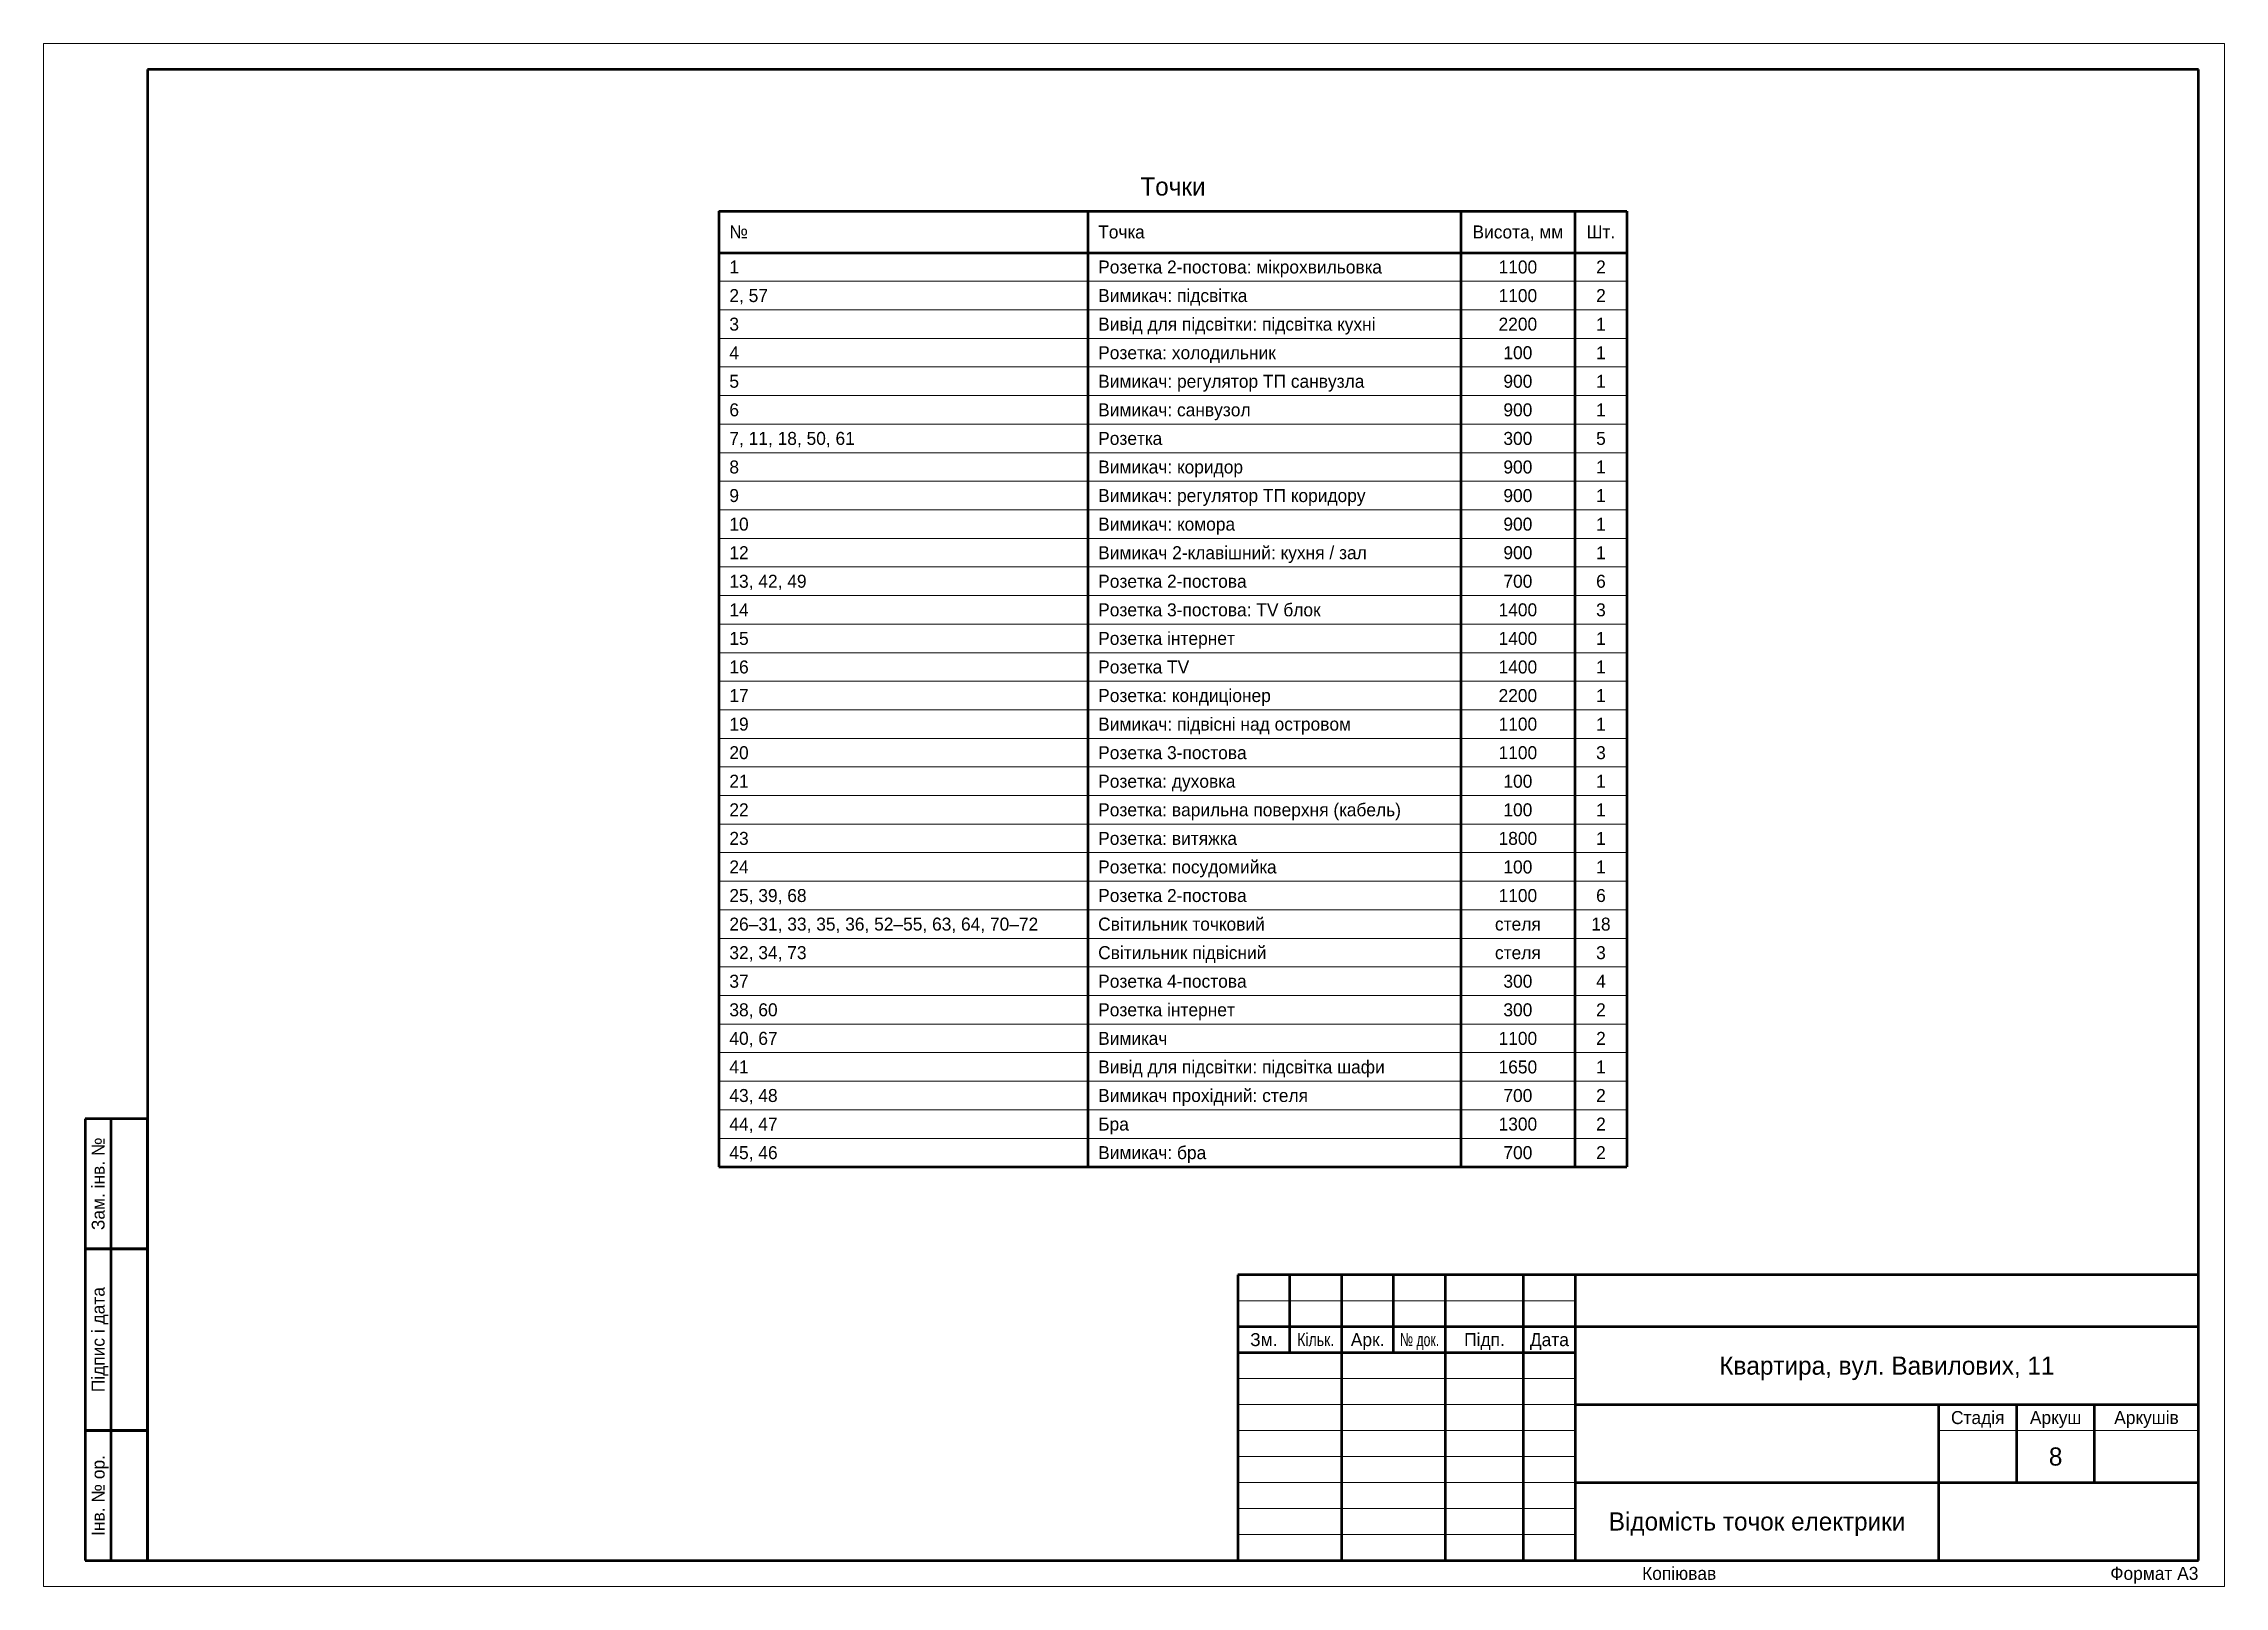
# Paper-space layout '08 Точки' of a CAD drawing. Header units: millimetres. Extents: x 0 to 420, y 0 to 297.
import ezdxf
from ezdxf.enums import TextEntityAlignment as Align

# ---------------------------------------------------------------- set-up
doc = ezdxf.new("R2010")
doc.units = ezdxf.units.MM
doc.layers.add('A-SHEET', color=7, linetype='Continuous')
doc.layers.add('A-TEXT', color=7, linetype='Continuous')
doc.styles.add('PLEX_LIGHT', font='IBMPlexSans-Light.ttf')

# ---------------------------------------------------------------- blocks, each defined once
blk = doc.blocks.new('STAMP_F3')
at = {"lineweight": 50}
for p, q in [((185, 55), (0, 55)), ((0, 55), (0, 0)), ((10, 40), (10, 55)), ((20, 40), (20, 55)), ((30, 40), (30, 55)), ((40, 40), (40, 55)), ((55, 40), (55, 55)), ((65, 0), (65, 55)), ((185, 0), (185, 55)), ((0, 45), (65, 45)), ((65, 45), (185, 45)), ((0, 40), (65, 40)), ((20, 0), (20, 40)), ((40, 0), (40, 40)), ((55, 0), (55, 40)), ((65, 30), (185, 30)), ((135, 0), (135, 30)), ((150, 15), (150, 30)), ((165, 15), (165, 30)), ((65, 15), (185, 15)), ((0, 0), (185, 0))]:
    blk.add_line(p, q, dxfattribs=at)
at = {"lineweight": 18}
for p, q in [((0, 50), (65, 50)), ((0, 35), (65, 35)), ((0, 30), (65, 30)), ((0, 25), (65, 25)), ((135, 25), (185, 25)), ((0, 20), (65, 20)), ((0, 15), (65, 15)), ((0, 10), (65, 10)), ((0, 5), (65, 5))]:
    blk.add_line(p, q, dxfattribs=at)
at = {"style": 'PLEX_LIGHT'}
for s, p in [('Зм.', (5, 42.5)), ('Арк.', (25, 42.5)), ('Підп.', (47.5, 42.5)), ('Дата', (60, 42.5)), ('Стадія', (142.5, 27.5)), ('Аркуш', (157.5, 27.5)), ('Аркушів', (175, 27.5))]:
    blk.add_text(s, height=2.5, dxfattribs=at).set_placement(p, align=Align.MIDDLE_CENTER)
for s, width, p in [('Кільк.', 0.81045, (15, 42.5)), ('№ док.', 0.701948, (35, 42.5))]:
    blk.add_text(s, height=2.5, dxfattribs=dict(at, width=width)).set_placement(p, align=Align.MIDDLE_CENTER)
for tag, height, p in [('CODE', 5, (125, 50)), ('DATE1', 2.5, (60, 37.5)), ('OBJECT', 3.5, (125, 37.5)), ('DATE2', 2.5, (60, 32.5)), ('OBJECT_2', 3.5, (125, 31.9)), ('DATE3', 2.5, (60, 27.5)), ('DATE4', 2.5, (60, 22.5)), ('BUILDING', 3.5, (100, 22.5)), ('STAGE', 3.5, (142.5, 20)), ('SHEET', 3.5, (157.5, 20)), ('SHEETS', 3.5, (175, 20)), ('DATE5', 2.5, (60, 17.5)), ('BUILDING_2', 3.5, (100, 16.9)), ('DATE6', 2.5, (60, 12.5)), ('DATE7', 2.5, (60, 7.5)), ('IMAGE', 3.5, (100, 7.5)), ('ORG', 2.5, (160, 7.5)), ('ORG_2', 2.5, (160, 3.5)), ('DATE8', 2.5, (60, 2.5)), ('IMAGE_2', 3.5, (100, 1.9))]:
    blk.add_attdef(tag, text='', height=height, dxfattribs=at).set_placement(p, align=Align.MIDDLE_CENTER)
for tag, p in [('ROLE1', (1, 37.5)), ('NAME1', (21, 37.5)), ('ROLE2', (1, 32.5)), ('NAME2', (21, 32.5)), ('ROLE3', (1, 27.5)), ('NAME3', (21, 27.5)), ('ROLE4', (1, 22.5)), ('NAME4', (21, 22.5)), ('ROLE5', (1, 17.5)), ('NAME5', (21, 17.5)), ('ROLE6', (1, 12.5)), ('NAME6', (21, 12.5)), ('ROLE7', (1, 7.5)), ('NAME7', (21, 7.5)), ('ROLE8', (1, 2.5)), ('NAME8', (21, 2.5))]:
    blk.add_attdef(tag, text='', height=2.5, dxfattribs=at).set_placement(p, align=Align.MIDDLE_LEFT)

psp = doc.layouts.new('08 Точки')

# ---------------------------------------------------------------- linework, layer by layer
at = {"layer": 'A-SHEET', "lineweight": 18}
for p, q in [((420, 297), (0, 297)), ((0, 297), (0, 0)), ((420, 0), (420, 297)), ((130.07, 251.25), (304.93, 251.25)), ((130.07, 245.75), (304.93, 245.75)), ((130.07, 240.25), (304.93, 240.25)), ((130.07, 234.75), (304.93, 234.75)), ((130.07, 229.25), (304.93, 229.25)), ((130.07, 223.75), (304.93, 223.75)), ((130.07, 218.25), (304.93, 218.25)), ((130.07, 212.75), (304.93, 212.75)), ((130.07, 207.25), (304.93, 207.25)), ((130.07, 201.75), (304.93, 201.75)), ((130.07, 196.25), (304.93, 196.25)), ((130.07, 190.75), (304.93, 190.75)), ((130.07, 185.25), (304.93, 185.25)), ((130.07, 179.75), (304.93, 179.75)), ((130.07, 174.25), (304.93, 174.25)), ((130.07, 168.75), (304.93, 168.75)), ((130.07, 163.25), (304.93, 163.25)), ((130.07, 157.75), (304.93, 157.75)), ((130.07, 152.25), (304.93, 152.25)), ((130.07, 146.75), (304.93, 146.75)), ((130.07, 141.25), (304.93, 141.25)), ((130.07, 135.75), (304.93, 135.75)), ((130.07, 130.25), (304.93, 130.25)), ((130.07, 124.75), (304.93, 124.75)), ((130.07, 119.25), (304.93, 119.25)), ((130.07, 113.75), (304.93, 113.75)), ((130.07, 108.25), (304.93, 108.25)), ((130.07, 102.75), (304.93, 102.75)), ((130.07, 97.25), (304.93, 97.25)), ((130.07, 91.75), (304.93, 91.75)), ((130.07, 86.25), (304.93, 86.25)), ((0, 0), (420, 0))]:
    psp.add_line(p, q, dxfattribs=at)
at = {"layer": 'A-SHEET', "lineweight": 50}
for p, q in [((415, 292), (20, 292)), ((20, 292), (20, 5)), ((415, 5), (415, 292)), ((130.07, 264.75), (304.93, 264.75)), ((130.07, 264.75), (130.07, 80.75)), ((201.1, 264.75), (201.1, 80.75)), ((272.93, 264.75), (272.93, 80.75)), ((294.93, 264.75), (294.93, 80.75)), ((304.93, 264.75), (304.93, 80.75)), ((130.07, 256.75), (304.93, 256.75)), ((20, 90), (8, 90)), ((8, 90), (8, 65)), ((13, 65), (13, 90)), ((20, 65), (20, 90)), ((130.07, 80.75), (304.93, 80.75)), ((20, 65), (8, 65)), ((8, 65), (8, 30)), ((8, 65), (20, 65)), ((13, 30), (13, 65)), ((20, 30), (20, 65)), ((20, 30), (8, 30)), ((8, 30), (8, 5)), ((8, 30), (20, 30)), ((13, 5), (13, 30)), ((20, 5), (20, 30)), ((8, 5), (20, 5)), ((20, 5), (415, 5))]:
    psp.add_line(p, q, dxfattribs=at)

# ---------------------------------------------------------------- block references
at = {"layer": 'A-SHEET'}
psp.add_blockref('STAMP_F3', (230, 5), dxfattribs=at).add_auto_attribs({'OBJECT': 'Квартира, вул. Вавилових, 11', 'IMAGE': 'Відомість точок електрики', 'SHEET': '8'})

# ---------------------------------------------------------------- texts
at = {"layer": 'A-SHEET', "style": 'PLEX_LIGHT'}
for s, p in [('Зам. інв. №', (10.5, 77.5)), ('Підпис і дата', (10.5, 47.5)), ('Інв. № ор.', (10.5, 17.5))]:
    psp.add_text(s, height=2.5, rotation=90, dxfattribs=at).set_placement(p, align=Align.MIDDLE_CENTER)
psp.add_text('Копіював', height=2.5, dxfattribs=at).set_placement((315, 2.5), align=Align.MIDDLE_CENTER)
psp.add_text('Формат A3', height=2.5, dxfattribs=at).set_placement((415, 2.5), align=Align.MIDDLE_RIGHT)
at = {"layer": 'A-TEXT', "style": 'PLEX_LIGHT'}
for s, height, p in [('Точки', 3.5, (217.5, 269.5)), ('Висота, мм', 2.5, (283.93, 260.75)), ('Шт.', 2.5, (299.93, 260.75)), ('1100', 2.5, (283.93, 254)), ('2', 2.5, (299.93, 254)), ('1100', 2.5, (283.93, 248.5)), ('2', 2.5, (299.93, 248.5)), ('2200', 2.5, (283.93, 243)), ('1', 2.5, (299.93, 243)), ('100', 2.5, (283.93, 237.5)), ('1', 2.5, (299.93, 237.5)), ('900', 2.5, (283.93, 232)), ('1', 2.5, (299.93, 232)), ('900', 2.5, (283.93, 226.5)), ('1', 2.5, (299.93, 226.5)), ('300', 2.5, (283.93, 221)), ('5', 2.5, (299.93, 221)), ('900', 2.5, (283.93, 215.5)), ('1', 2.5, (299.93, 215.5)), ('900', 2.5, (283.93, 210)), ('1', 2.5, (299.93, 210)), ('900', 2.5, (283.93, 204.5)), ('1', 2.5, (299.93, 204.5)), ('900', 2.5, (283.93, 199)), ('1', 2.5, (299.93, 199)), ('700', 2.5, (283.93, 193.5)), ('6', 2.5, (299.93, 193.5)), ('1400', 2.5, (283.93, 188)), ('3', 2.5, (299.93, 188)), ('1400', 2.5, (283.93, 182.5)), ('1', 2.5, (299.93, 182.5)), ('1400', 2.5, (283.93, 177)), ('1', 2.5, (299.93, 177)), ('2200', 2.5, (283.93, 171.5)), ('1', 2.5, (299.93, 171.5)), ('1100', 2.5, (283.93, 166)), ('1', 2.5, (299.93, 166)), ('1100', 2.5, (283.93, 160.5)), ('3', 2.5, (299.93, 160.5)), ('100', 2.5, (283.93, 155)), ('1', 2.5, (299.93, 155)), ('100', 2.5, (283.93, 149.5)), ('1', 2.5, (299.93, 149.5)), ('1800', 2.5, (283.93, 144)), ('1', 2.5, (299.93, 144)), ('100', 2.5, (283.93, 138.5)), ('1', 2.5, (299.93, 138.5)), ('1100', 2.5, (283.93, 133)), ('6', 2.5, (299.93, 133)), ('стеля', 2.5, (283.93, 127.5)), ('18', 2.5, (299.93, 127.5)), ('стеля', 2.5, (283.93, 122)), ('3', 2.5, (299.93, 122)), ('300', 2.5, (283.93, 116.5)), ('4', 2.5, (299.93, 116.5)), ('300', 2.5, (283.93, 111)), ('2', 2.5, (299.93, 111)), ('1100', 2.5, (283.93, 105.5)), ('2', 2.5, (299.93, 105.5)), ('1650', 2.5, (283.93, 100)), ('1', 2.5, (299.93, 100)), ('700', 2.5, (283.93, 94.5)), ('2', 2.5, (299.93, 94.5)), ('1300', 2.5, (283.93, 89)), ('2', 2.5, (299.93, 89)), ('700', 2.5, (283.93, 83.5)), ('2', 2.5, (299.93, 83.5))]:
    psp.add_text(s, height=height, dxfattribs=at).set_placement(p, align=Align.MIDDLE_CENTER)
for s, p in [('№', (132.07, 260.75)), ('Точка', (203.1, 260.75)), ('1', (132.07, 254)), ('Розетка 2-постова: мікрохвильовка', (203.1, 254)), ('2, 57', (132.07, 248.5)), ('Вимикач: підсвітка', (203.1, 248.5)), ('3', (132.07, 243)), ('Вивід для підсвітки: підсвітка кухні', (203.1, 243)), ('4', (132.07, 237.5)), ('Розетка: холодильник', (203.1, 237.5)), ('5', (132.07, 232)), ('Вимикач: регулятор ТП санвузла', (203.1, 232)), ('6', (132.07, 226.5)), ('Вимикач: санвузол', (203.1, 226.5)), ('7, 11, 18, 50, 61', (132.07, 221)), ('Розетка', (203.1, 221)), ('8', (132.07, 215.5)), ('Вимикач: коридор', (203.1, 215.5)), ('9', (132.07, 210)), ('Вимикач: регулятор ТП коридору', (203.1, 210)), ('10', (132.07, 204.5)), ('Вимикач: комора', (203.1, 204.5)), ('12', (132.07, 199)), ('Вимикач 2-клавішний: кухня / зал', (203.1, 199)), ('13, 42, 49', (132.07, 193.5)), ('Розетка 2-постова', (203.1, 193.5)), ('14', (132.07, 188)), ('Розетка 3-постова: TV блок', (203.1, 188)), ('15', (132.07, 182.5)), ('Розетка інтернет', (203.1, 182.5)), ('16', (132.07, 177)), ('Розетка TV', (203.1, 177)), ('17', (132.07, 171.5)), ('Розетка: кондиціонер', (203.1, 171.5)), ('19', (132.07, 166)), ('Вимикач: підвісні над островом', (203.1, 166)), ('20', (132.07, 160.5)), ('Розетка 3-постова', (203.1, 160.5)), ('21', (132.07, 155)), ('Розетка: духовка', (203.1, 155)), ('22', (132.07, 149.5)), ('Розетка: варильна поверхня (кабель)', (203.1, 149.5)), ('23', (132.07, 144)), ('Розетка: витяжка', (203.1, 144)), ('24', (132.07, 138.5)), ('Розетка: посудомийка', (203.1, 138.5)), ('25, 39, 68', (132.07, 133)), ('Розетка 2-постова', (203.1, 133)), ('26–31, 33, 35, 36, 52–55, 63, 64, 70–72', (132.07, 127.5)), ('Світильник точковий', (203.1, 127.5)), ('32, 34, 73', (132.07, 122)), ('Світильник підвісний', (203.1, 122)), ('37', (132.07, 116.5)), ('Розетка 4-постова', (203.1, 116.5)), ('38, 60', (132.07, 111)), ('Розетка інтернет', (203.1, 111)), ('40, 67', (132.07, 105.5)), ('Вимикач', (203.1, 105.5)), ('41', (132.07, 100)), ('Вивід для підсвітки: підсвітка шафи', (203.1, 100)), ('43, 48', (132.07, 94.5)), ('Вимикач прохідний: стеля', (203.1, 94.5)), ('44, 47', (132.07, 89)), ('Бра', (203.1, 89)), ('45, 46', (132.07, 83.5)), ('Вимикач: бра', (203.1, 83.5))]:
    psp.add_text(s, height=2.5, dxfattribs=at).set_placement(p, align=Align.MIDDLE_LEFT)

doc.saveas('drawing.dxf')
